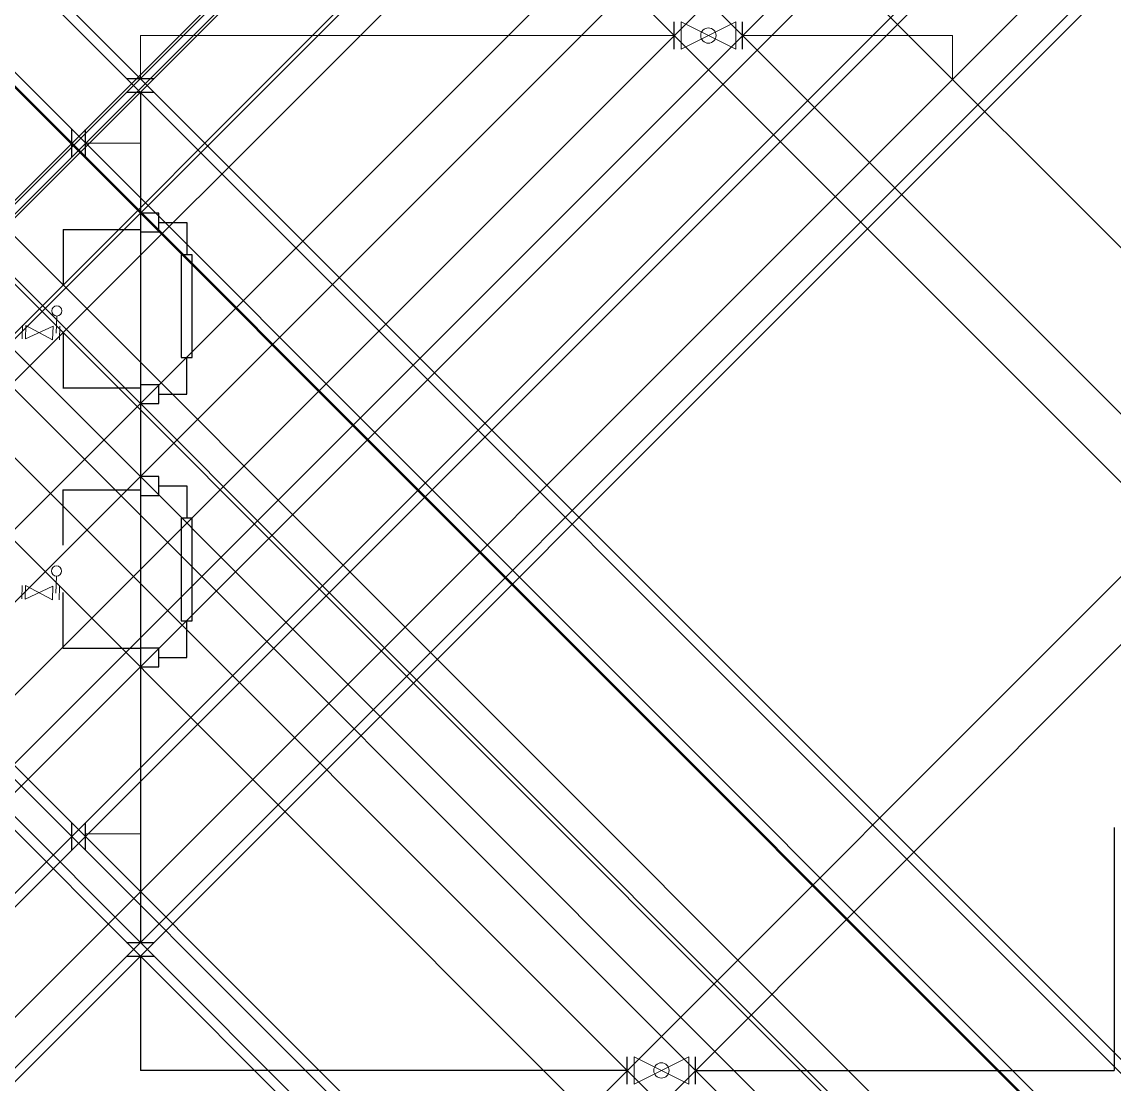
# Model space of a CAD drawing. Header units: inches. Extents: x -0.015 to 0.307, y -0.294 to 0.019.
import ezdxf

# ---------------------------------------------------------------- set-up
doc = ezdxf.new("R2010")
doc.units = ezdxf.units.IN
doc.header["$MEASUREMENT"] = 0
doc.header["$PDMODE"] = 35
doc.header["$PDSIZE"] = -1
doc.layers.add('EDGES', color=3, linetype='Continuous', lineweight=0)
doc.layers.add('Level 7', color=7, linetype='Continuous')

# ---------------------------------------------------------------- blocks, each defined once
blk = doc.blocks.new('SeparatorTankGroup_SeparatorTank_SeparatorTank1__PORT6_LEFT_BALL_VFO')
for p in [(-0.005, 0), (0.005, 0)]:
    blk.add_point(p)
at = {"layer": 'Level 7', "color": 2, "linetype": 'Continuous', "lineweight": 30}
for p, q in [((-0.005, 0.002), (-0.005, -0.002)), ((0.005, 0.002), (0.005, -0.002))]:
    blk.add_line(p, q, dxfattribs=at)
at = {"layer": 'Level 7', "color": 2, "linetype": 'Continuous', "lineweight": 13, "flags": 128}
blk.add_lwpolyline([(-0.004, 0.002), (-0.004, -0.002), (0.004, 0.002), (0.004, -0.002), (-0.004, 0.002)], dxfattribs=at)
at = {"layer": 'Level 7', "color": 2, "linetype": 'Continuous', "lineweight": 13}
blk.add_circle((0, 0), 0.00112, dxfattribs=at)
blk = doc.blocks.new('SeparatorTankGroup_SeparatorTank_SeparatorTank1__PORT6_FLANGE_BOTTOM')
for p in [(-0.001, 0), (0.001, 0)]:
    blk.add_point(p)
at = {"layer": 'Level 7', "color": 2, "linetype": 'Continuous', "lineweight": 30}
for p, q in [((-0.001, -0.002), (-0.001, 0.002)), ((0.001, -0.002), (0.001, 0.002))]:
    blk.add_line(p, q, dxfattribs=at)
blk = doc.blocks.new('SeparatorTankGroup_SeparatorTank_SeparatorTank1__PORT6_BRANCH_FLANGE_LEFT')
for p in [(-0.001, 0), (0.001, 0)]:
    blk.add_point(p)
at = {"layer": 'Level 7', "color": 2, "linetype": 'Continuous', "lineweight": 30}
for p, q in [((-0.001, -0.002), (-0.001, 0.002)), ((0.001, -0.002), (0.001, 0.002))]:
    blk.add_line(p, q, dxfattribs=at)
blk = doc.blocks.new('TWO_LEGGED_BLOCK')
for p, q in [((-0.00452, 0.01772), (0.00113, 0.01772)), ((0.00113, 0.01772), (0.00113, 0.01034)), ((0.00116, -0.01688), (0.00116, -0.01034)), ((-0.00452, -0.01688), (0.00116, -0.01688))]:
    blk.add_line(p, q)
for points in [[(-0.00823, 0.01962), (-0.00452, 0.01962), (-0.00452, 0.01582), (-0.00823, 0.01582)], [(0, 0.01035), (0.00224, 0.01035), (0.00224, -0.01035), (0, -0.01035)], [(-0.00823, -0.01498), (-0.00452, -0.01498), (-0.00452, -0.01878), (-0.00823, -0.01878)]]:
    blk.add_lwpolyline(points, close=True)
for p in [(-0.00823, 0.01962), (-0.00823, -0.01878)]:
    blk.add_point(p)
blk = doc.blocks.new('01002A')
at = {"layer": 'Level 7', "color": 2, "linetype": 'Continuous', "lineweight": 13}
for p, q in [((0.005, 0), (0.005, 0.005)), ((-0.005, -0.002), (-0.005, 0.002)), ((0.006, -0.002), (0.006, 0.002))]:
    blk.add_line(p, q, dxfattribs=at)
at = {"layer": 'Level 7', "color": 2, "linetype": 'Continuous', "lineweight": 13, "flags": 128}
blk.add_lwpolyline([(-0.004, 0.002), (-0.004, -0.002), (0.004, 0.002), (0.004, -0.002), (-0.004, 0.002)], dxfattribs=at)
at = {"layer": 'Level 7', "color": 2, "linetype": 'Continuous', "lineweight": 13}
blk.add_circle((0.005, 0.0065), 0.0015, dxfattribs=at)

msp = doc.modelspace()

# ---------------------------------------------------------------- linework, layer by layer
at = {"color": 3}
for p, q in [((0.02013, -0.00134), (0.02013, -0.2518)), ((-0.00265, -0.04186), (-0.00265, -0.05818)), ((-0.00265, -0.04186), (0.02021, -0.04186)), ((-0.00265, -0.07218), (-0.00265, -0.0885)), ((-0.00273, -0.0885), (0.02013, -0.0885)), ((-0.00272, -0.11846), (-0.00272, -0.13478)), ((-0.00272, -0.11846), (0.02014, -0.11846)), ((-0.00273, -0.14878), (-0.00273, -0.1651)), ((-0.00273, -0.1651), (0.02013, -0.1651)), ((0.30704, -0.21798), (0.30704, -0.28953)), ((0.02013, -0.25583), (0.02013, -0.28953)), ((0.16359, -0.28953), (0.02013, -0.28953)), ((0.18372, -0.28953), (0.30704, -0.28953))]:
    msp.add_line(p, q, dxfattribs=at)
for p in [(0.25941, 0.00242), (-0.00265, -0.05818), (-0.00265, -0.07218)]:
    msp.add_point(p)
at = {"layer": 'EDGES', "color": 3, "lineweight": 0}
for p, q in [((0.17742, 0.0153), (0.02013, 0.0153)), ((0.02013, 0.0153), (0.02013, 0.00268)), ((0.25941, 0.0153), (0.19755, 0.0153)), ((0.25941, 0.00242), (0.25941, 0.0153)), ((0.02013, -0.01641), (0.00403, -0.01641)), ((0.02013, -0.21978), (0.00393, -0.21978))]:
    msp.add_line(p, q, dxfattribs=at)

# ---------------------------------------------------------------- block references
at = {"xscale": 2.013398524451903, "yscale": 2.013398524451903}
for name, p, rotation in [('SeparatorTankGroup_SeparatorTank_SeparatorTank1__PORT6_LEFT_BALL_VFO', (0.18749, 0.0153), 180), ('SeparatorTankGroup_SeparatorTank_SeparatorTank1__PORT6_FLANGE_BOTTOM', (0.02013, 0.00067), 270), ('SeparatorTankGroup_SeparatorTank_SeparatorTank1__PORT6_FLANGE_BOTTOM', (0.02013, -0.25381), 270), ('SeparatorTankGroup_SeparatorTank_SeparatorTank1__PORT6_LEFT_BALL_VFO', (0.17365, -0.28953), 180)]:
    msp.add_blockref(name, p, dxfattribs=dict(at, rotation=rotation))
for p in [(0.00201, -0.01641), (0.00192, -0.22064)]:
    msp.add_blockref('SeparatorTankGroup_SeparatorTank_SeparatorTank1__PORT6_BRANCH_FLANGE_LEFT', p, dxfattribs=at)
at = {"xscale": -1.460454625852687, "yscale": 1.460454625852687, "zscale": 1.460454625852687, "rotation": 180}
for p in [(0.03215, -0.06444), (0.03215, -0.14201)]:
    msp.add_blockref('TWO_LEGGED_BLOCK', p, dxfattribs=at)
at = {"rotation": -1.5707963267948966}
for p in [(-0.00965, -0.07218), (-0.00973, -0.14878)]:
    msp.add_blockref('01002A', p, dxfattribs=at)

doc.saveas('drawing.dxf')
